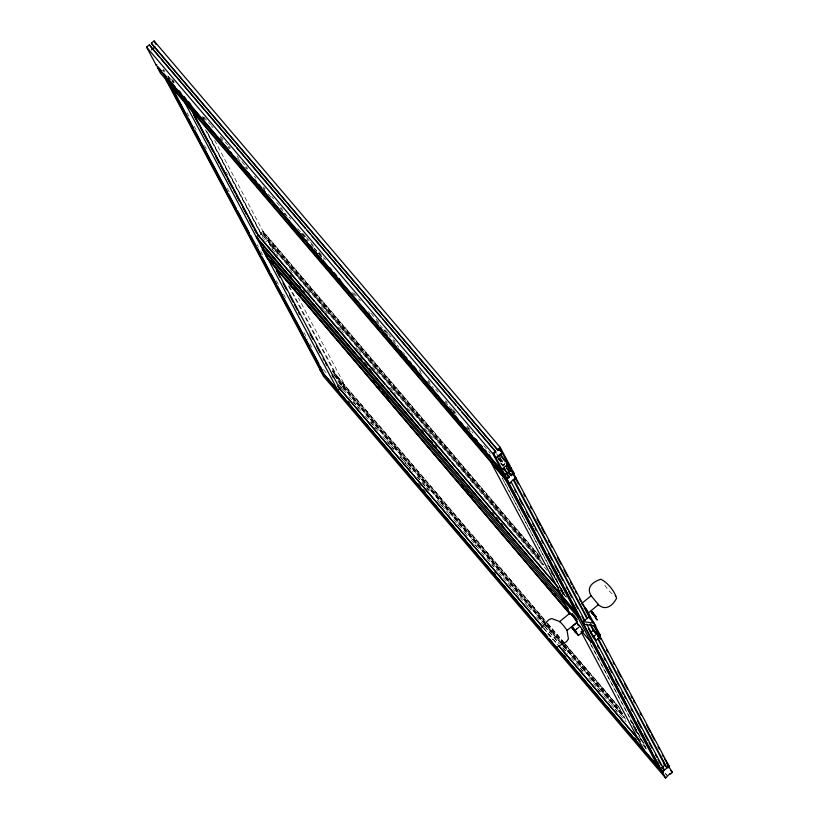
<?xml version="1.0" encoding="UTF-8"?>
<svg xmlns="http://www.w3.org/2000/svg" width="819" height="819" viewBox="0 0 819 819"><rect width="100%" height="100%" fill="white"/><g stroke="black" fill="none" stroke-linecap="round" stroke-linejoin="round"><path stroke-width="0.61" stroke-dasharray="4.09 3.07" d="M261.036 232.995L263.073 231.316L537.571 553.613M258.804 236.107L261.507 233.886L543.468 564.936M540.212 559.234L262.653 232.944L263.554 232.207L539.701 556.449M263.227 234.019L264.117 233.282L539.445 556.551M265.755 241.861L267.793 240.182L541.451 561.506M268.448 239.742L269.338 239.005M340.827 388.042L344.656 384.879L298.526 298.116M561.465 595.218L566.216 591.318M574.743 630.395L578.685 627.159M576.791 628.91L578.757 627.303M575.952 629.739L578.9 627.313M575.992 629.934L577.958 628.327M612.069 593.785L607.718 589.588L604.412 584.52M547.665 633.671L552.794 639.874M498.29 455.282L501.607 459.172M496.416 453.726L498.894 456.644M499.723 457.616L504.699 463.452M499.57 458.241L504.832 464.578M499.877 458.927L504.852 464.772M499.498 458.722L504.545 464.803M498.187 458.527L503.992 465.335M498.29 459.029L504.084 465.837M500.982 463.196L503.47 466.103M500.573 463.001L503.05 465.919M163.257 69.349L164.916 71.294M171.54 79.064L174.027 81.982M203.839 116.984L210.463 124.764M211.292 125.737L212.95 127.682M220.403 136.435L227.856 145.178M228.675 146.151L230.334 148.096M236.957 155.876L238.616 157.821M241.933 161.712L245.239 165.602M246.069 166.574L247.727 168.519M254.351 176.3L256.009 178.245M263.462 186.988L265.121 188.933M271.744 196.714L273.392 198.659M276.709 202.549L280.016 206.439M280.845 207.412L282.504 209.357M289.127 217.127L290.786 219.072M303.204 233.661L305.692 236.578M306.521 237.551L309.828 241.441M310.657 242.414L313.974 246.304M318.939 252.129L325.563 259.91M353.716 292.967L357.862 297.829M358.691 298.802L360.35 300.747M371.109 313.39L375.256 318.253M376.075 319.226L379.392 323.106M385.186 329.914L387.674 332.831M388.503 333.804L392.639 338.667M393.468 339.639L395.127 341.584M419.144 369.778L420.792 371.724M428.245 380.477L429.903 382.422M435.698 389.23L438.185 392.137M445.638 400.89L447.297 402.835M453.091 409.643L455.579 412.561M467.168 426.167L472.962 432.975M483.732 445.618L487.868 450.481M488.697 451.453L490.356 453.398M164.394 72.062L162.746 70.127L163.155 70.905M167.711 75.952L171.017 79.842M171.847 80.815L173.505 82.76M202.488 116.789L204.146 118.735M228.163 146.929L229.811 148.874M245.546 167.352L247.205 169.298M262.94 187.766L264.598 189.711M280.333 208.19L283.64 212.07M284.469 213.042L286.128 214.987M297.717 228.603L301.034 232.494M301.863 233.466L305.999 238.329M310.964 244.164L313.452 247.072M314.281 248.044L323.392 258.743M376.382 320.966L378.869 323.884M379.699 324.856L383.016 328.747M383.835 329.719L385.493 331.664M392.946 340.417L396.263 344.308M397.092 345.28L398.74 347.225M427.723 381.255L431.04 385.145M431.869 386.118L433.527 388.052M445.116 401.668L448.433 405.559M449.262 406.531L452.569 410.421M453.398 411.394L455.057 413.339M466.646 426.945L468.304 428.89M167.915 76.28L173.72 83.098M202.723 117.148L205.211 120.065M220.116 137.572L222.604 140.489M237.52 158.006L240.008 160.923M268.182 194.001L271.488 197.891M284.746 213.462L287.234 216.38M302.15 233.886L307.954 240.694M318.724 253.347L323.689 259.183M351.863 292.26L355.18 296.15M368.437 311.722L370.096 313.667M385.012 331.173L389.977 337.008M403.235 352.579L404.893 354.525M419.809 372.031L421.468 373.976M451.3 408.998L456.265 414.844M467.864 428.46L470.352 431.378M301.689 233.61L304.177 236.527M314.117 248.198L317.434 252.088M318.263 253.061L321.58 256.951M383.722 329.924L385.38 331.869M453.316 411.64L454.975 413.585M547.522 565.294L550.839 569.195M549.651 568.13L552.968 572.031M549.395 568.232L552.712 572.123M262.653 232.944L540.468 559.131M550.419 570.812L553.736 574.703M551.822 572.86L555.139 576.76M551.402 573.187L557.217 580.006M543.826 565.028L260.073 231.859L206.439 130.999M553.777 576.699L557.094 580.599M555.077 578.572L559.223 583.435M559.674 586.629L561.332 588.585M430.784 435.626L432.442 437.571M560.145 587.52L563.462 591.41M561.015 590.622L563.503 593.54M560.657 590.53L563.974 594.43L502.129 478.101M332.33 370.567L546.938 622.542M547.768 623.515L564.332 642.966M565.161 643.939L620.679 709.121M630.62 720.802L633.937 724.692M333.538 372.236L546.56 622.358M547.389 623.331L620.341 708.978M630.282 720.659L633.599 724.549M332.319 371.13L544.44 620.178M547.747 624.068L562.663 641.584M563.492 642.557L620.669 709.684M631.439 722.327L633.926 725.245M333.466 373.945L563.073 643.539M563.902 644.512L622.757 713.605M632.708 725.286L636.854 730.159M334.746 375.757L546.027 623.832M546.857 624.805L563.431 644.266M564.26 645.239L624.743 716.256M633.855 726.955L638.001 731.817M334.357 375.542L563.052 644.062M563.871 645.034L623.535 715.079M633.476 726.75L637.622 731.613M545.065 624.242L340.817 384.439L288.093 285.278M545.894 625.214L562.489 644.696M563.318 645.669L624.713 717.761M635.503 730.425L637.991 733.343M337.756 380.999L543.243 622.266M544.072 623.239L560.646 642.7M561.465 643.673L624.447 717.608M634.387 729.279L640.182 736.097M338.953 382.668L543.611 622.962M544.44 623.935L625.644 719.277M635.585 730.947L639.721 735.81M338.585 384.316L346.867 394.041M353.491 401.822L360.954 410.575M370.894 422.256L378.358 431.009M386.64 440.735L395.751 451.443M399.897 456.306L402.385 459.224M403.214 460.196L413.155 471.867M417.301 476.73L430.559 492.301M437.182 500.081L447.952 512.725M453.757 519.543L462.868 530.241M463.697 531.214L465.356 533.159M471.15 539.967L480.272 550.675M486.895 558.456L497.665 571.099M503.47 577.907L515.069 591.533M520.045 597.368L530.814 610.012M536.609 616.83L544.072 625.583M544.901 626.555L558.988 643.089M563.124 647.962L565.612 650.88M571.416 657.688L583.015 671.304M588.81 678.112L600.409 691.738M603.726 695.628L610.36 703.408M611.189 704.381L616.983 711.189M620.3 715.089L626.095 721.897M638.523 736.486L644.328 743.294M340.602 386.947L343.089 389.864M348.894 396.683L352.211 400.573M353.03 401.545L356.347 405.436M357.176 406.408L358.835 408.353M365.469 416.134L369.604 420.997M370.434 421.969L373.751 425.86M374.58 426.832L376.238 428.777M382.862 436.568L387.008 441.431M387.837 442.403L391.154 446.294M391.973 447.266L393.632 449.211M400.266 456.992L404.412 461.865M405.231 462.837L408.548 466.728M409.377 467.7L411.036 469.645M417.659 477.426L419.318 479.371M422.635 483.261L425.952 487.151M426.781 488.124L428.439 490.069M440.038 503.695L443.355 507.585M448.321 513.421L449.979 515.366M457.432 524.119L459.09 526.064M464.895 532.882L467.383 535.8M474.836 544.553L476.494 546.498M481.47 552.334L484.776 556.224M492.239 564.987L493.898 566.932M498.863 572.768L502.18 576.658M509.633 585.411L511.291 587.356M516.267 593.191L519.584 597.092M527.037 605.845L528.695 607.79M544.44 626.269L559.357 643.785M562.663 647.675L567.639 653.511M580.067 668.109L585.042 673.945M597.471 688.533L602.436 694.379M614.864 708.967L619.84 714.803M640.55 739.127L643.867 743.017M544.011 628.419L558.118 644.973M642.741 744.338L647.174 749.713M323.444 369.604L326.761 373.495M543.386 628.101L557.934 644.922M643.642 745.822L646.959 749.713M665.642 773.74L667.301 775.685M665.182 773.453L666.84 775.398M546.979 570.259L269.103 243.468L270.639 246.365M556.081 580.958L560.206 585.82M272.256 249.171L275.573 253.071M276.392 254.044L278.05 255.989M289.65 269.625L292.956 273.526M307.043 290.08L310.35 293.97M321.12 306.634L323.607 309.562M324.426 310.534L327.743 314.424M338.513 327.088L340.991 330.016M341.82 330.989L343.478 332.934M355.907 347.543L358.384 350.46M359.213 351.443L360.872 353.388M372.461 367.025L375.778 370.915M376.607 371.887L378.265 373.843M389.854 387.479L393.171 391.369M394 392.342L395.659 394.287M407.248 407.923L410.565 411.824M411.394 412.796L413.042 414.742M424.641 428.378L427.948 432.278M428.777 433.251L430.436 435.196M559.633 587.131L561.291 589.086M559.746 587.858L563.052 591.748M561.148 589.905L564.455 593.795M560.79 589.813L564.096 593.703M561.394 591.031L566.369 596.877M560.657 590.407L566.441 597.215M562.776 593.243L566.083 597.133M498.536 458.179L502.733 466.072M591.236 645.126L646.068 748.238M502.18 477.856L565.694 597.307M590.253 643.499L645.976 748.3M214.639 140.356L272.758 249.662M207.217 131.89L264.732 240.069M289.302 286.261L342.629 386.558M205.415 129.771L263.534 239.076M226.382 172.338L227.58 174.601M173.024 80.313L174.222 82.565M187.09 112.827L188.892 116.206M194.287 126.351L196.079 129.73M204.474 145.506L206.265 148.884M227.242 188.329L229.637 192.834M257.197 244.666L258.394 246.918M260.79 251.433L262.592 254.811M276.372 280.733L278.767 285.237M283.558 294.246L285.954 298.761M303.931 332.565L307.524 339.322M309.92 343.826L311.722 347.215"/><path stroke-width="1.23" d="M541.635 627.815L548.566 619.881L551.617 618.56L559.909 621.611L563.626 625.716L567.004 630.19L568.427 638.922L566.543 641.656L557.411 646.908M146.581 47.123L492.721 453.531L502.323 471.601L502.999 471.038L502.395 469.891L504.453 468.202L506.92 472.839L504.862 474.529L156.183 65.182L146.581 47.123L149.314 44.871L495.454 451.289L495.874 452.068L493.816 453.757L495.915 457.708L502.067 452.661L499.969 448.699L497.911 450.389L151.771 43.98L151.361 43.202L154.095 40.95L500.235 447.358L509.838 465.427L509.152 465.991L506.674 463.073M151.535 49.857L155.047 46.97M156.183 65.182L156.869 64.629M506.398 473.617L509.295 477.313L506.562 479.565L160.422 73.147L157.432 67.527L158.108 66.974M171.959 85.913L171.069 86.64L323.843 373.986L337.868 390.458L339.916 388.779L274.365 265.499M171.775 89.527L172.676 88.8L170.352 84.439M258.333 235.217L256.296 236.896L561.936 596.099L256.767 237.786M258.231 238.124L257.33 238.861L579.32 616.932L660.145 769.01L661.046 768.273M570.321 613.851L265.98 255.948L262.315 249.037L263.677 247.922M265.98 255.948L266.881 255.211M569.707 613.871L267.025 257.903L266.554 257.023L267.455 256.286M272.369 263.851L273.259 263.114M547.235 636.701L320.116 370.024L321.007 369.287M165.356 78.726L319.86 369.308L321.662 371.427L322.553 370.69L320.157 366.175M492.721 453.531L495.454 451.289M497.911 450.389L497.491 449.611L500.235 447.358M508.128 464.056L501.975 469.113L496.334 458.486L502.487 453.439L508.128 464.056L499.846 454.33M506.562 479.565L503.572 473.945L504.248 473.382L473.607 437.407M506.47 468.253L508.957 471.16L511.015 469.471L510.401 468.325L511.087 467.772L508.599 464.854M508.947 467.342L511.425 470.26L505.272 475.307L506.828 478.224L508.875 476.535M510.718 473.628L508.005 475.849L507.637 475.153M577.078 614.322L505.18 479.095L506.07 478.368M511.087 467.772L514.076 473.392L511.332 475.644L510.923 474.856L512.981 473.167L511.425 470.26M578.705 615.837L507.36 481.664L508.261 480.927M667.894 765.141L672.419 772.471L670.382 774.15L670.014 773.453L665.632 778.05L662.766 772.655L663.656 771.928L663.216 771.088L662.315 771.815L509.162 483.773L511.199 482.104L584.899 620.7M513.912 479.873L515.95 478.204M167.076 81.961L509.285 483.753L513.667 479.166L587.612 618.478M514.035 479.852L516.072 478.183L513.585 475.266M561.312 595.782L561.762 595.413L579.77 616.564L577.477 616.727L561.854 598.372L561.312 595.782L562.479 597.972M572.368 615.571L570.014 613.073L559.735 621.519L560.114 622.235M581.756 603.429L591.103 595.751C585.82 587.09 593.161 581.736 600.757 579.248C607.207 582.012 614.977 591.533 616.533 598.351C612.571 605.845 605.313 611.517 597.839 604.166M585.605 610.042L586.496 609.316L581.562 603.521M600.102 637.663L599.999 634.705L586.496 609.316L586.107 611.353L590.192 619.031M567.076 630.405L577.354 621.959L572.041 615.089M571.897 626.822L576.822 622.778L581.531 628.245L583.333 631.469L578.419 635.513L571.897 626.822L578.419 635.513M583.22 621.631L589.035 616.861L595.915 625.972L584.694 624.406L583.22 621.631L594.44 623.198M593.693 629.995L590.56 632.565L593.806 636.373L596.007 640.509L599.129 637.94L596.938 633.804L593.693 629.995L595.341 633.097M596.007 640.509L592.761 636.701L593.406 636.168M593.806 636.373L596.938 633.804M591.871 641.379L590.98 642.116L581.93 631.5M599.109 635.442L599.999 634.705L598.361 632.78M577.477 616.727L590.98 642.116L593.755 642.874M655.824 764.188L656.715 763.462M657.247 763.554L658.138 762.817M661.875 767.229L664.363 770.147L667.065 767.915L598.392 638.759M594.133 625.245L669.103 766.246L668.212 766.973L668.662 767.812L669.553 767.086M591.359 612.008L592.915 613.861M595.546 617.239L590.755 611.332M570.751 613.963L571.734 614.864M577.354 621.959L576.126 620.833M576.689 632.729L575.614 631.121M615.786 596.13L615.315 595.618M583.333 631.469L581.715 629.821M592.372 612.274L593.765 614.404M591.707 612.448L592.239 612.97M577.026 619.963C578.409 620.556 570.259 610.994 572.379 614.404M576.136 620.7L576.617 621.078L572.942 616.134M575.685 632.463L575.163 631.49M592.68 612.602L591.697 611.588L592.526 612.776M595.126 615.919L595.741 616.482L594.911 615.264M595.3 617.004L595.096 616.492M576.136 632.104L575.419 631.326M572.931 628.828L572.512 628.613M575.368 632.135L576.351 633.148L575.532 631.971M592.444 612.274L593.079 613.042M576.525 619.44L573.648 616.052M573.781 628.9L572.399 627.446L573.587 629.105M574.979 631.695L575.614 632.473M595.659 618.376L597.276 620.024L594.041 615.079M592.915 612.796L593.529 613.564M594.266 614.956L596.109 616.922L593.458 613.431M573.617 628.654L575.818 631.326M575.583 631.572L574.488 630.231M573.167 629.023L574.846 631.029M573.781 629.791L571.949 627.815L572.778 628.992M574.518 631.173L575.143 631.94M498.761 448.771L502.067 452.661M499.17 449.549L500.829 451.494M151.361 43.202L497.491 449.611M507.35 462.51L509.838 465.427M500.266 455.118L507.719 463.861M502.528 458.21L505.016 461.128M506.265 463.472L510.401 468.325M507.698 465.591L511.015 469.471M512.418 471.447L514.076 473.392M159.664 57.32L149.314 44.871M161.323 59.265L235.022 145.802M236.681 147.748L305.415 228.44M307.064 230.385L310.381 234.275M312.039 236.22L380.763 316.922M382.422 318.867L456.122 405.395M457.78 407.34L460.258 410.258M461.916 412.203L495.874 452.068M508.834 468.304L512.981 473.167M508.435 471.939L510.923 474.856M508.026 471.754L511.332 475.644M494.256 455.763L495.915 457.708M503.603 468.949L506.92 472.839M506.347 473.904L509.295 477.313M179.228 90.878L180.876 92.823M184.193 96.714L185.852 98.659M188.329 101.576L190.817 104.494M254.576 179.351L256.234 181.296M258.722 184.214L261.2 187.131M263.687 190.049L265.346 191.994M329.934 267.833L331.593 269.779M334.07 272.696L336.558 275.614M339.046 278.532L340.704 280.477M400.317 350.481L401.975 352.426M405.292 356.306L406.951 358.251M409.428 361.169L411.087 363.114M413.575 366.032L416.052 368.949M475.675 438.953L477.334 440.898M480.651 444.789L482.299 446.734M484.787 449.651L486.445 451.597M488.923 454.514L490.581 456.459M158.937 67.946L161.425 70.854M163.902 73.771L166.39 76.689M168.049 78.634L175.501 87.387M177.16 89.332L228.501 149.611M230.149 151.556L231.808 153.501M234.295 156.419L236.783 159.336M238.431 161.282L241.748 165.172M243.407 167.117L245.884 170.035M247.543 171.98L303.849 238.094M305.507 240.039L307.166 241.984M309.654 244.891L312.131 247.809M313.79 249.754L317.107 253.644M318.755 255.589L321.243 258.507M322.901 260.452L378.378 325.593M380.036 327.539L382.524 330.456M385.002 333.374L387.489 336.292M389.148 338.237L391.625 341.154M393.284 343.1L396.601 346.99M398.259 348.935L452.907 413.104M455.395 416.021L457.872 418.939M460.36 421.846L462.848 424.764M464.506 426.709L466.984 429.627M468.642 431.572L471.959 435.462M157.432 67.527L503.572 473.945M223.444 145.802L225.102 147.748M227.59 150.676L229.248 152.621M231.736 155.538L234.224 158.456M288.933 222.696L290.591 224.641M293.908 228.532L295.557 230.477M298.044 233.395L300.532 236.322M302.191 238.268L303.849 240.213M355.241 300.553L356.9 302.498M359.387 305.415L361.046 307.371M364.363 311.261L366.021 313.206M368.509 316.124L370.997 319.041M425.696 383.282L427.354 385.227M429.842 388.145L431.5 390.09M434.817 393.99L436.476 395.935M438.964 398.853L440.622 400.798M496.16 466.011L497.819 467.956M501.095 471.805L502.723 473.71M166.697 79.494L168.356 81.439M170.843 84.357L173.321 87.275M174.979 89.22L177.467 92.137M179.955 95.055L182.442 97.973M184.101 99.918L199.836 118.407M237.131 162.182L238.779 164.128M241.267 167.045L243.755 169.963M246.243 172.881L247.901 174.826M250.379 177.754L252.866 180.671M254.525 182.617L270.27 201.095M298.444 234.173L300.102 236.118M307.555 244.881L309.213 246.826M311.701 249.744L314.189 252.661M316.666 255.579L319.154 258.497M320.813 260.442L323.3 263.36M324.959 265.305L328.265 269.195M329.924 271.14L341.523 284.766M377.989 327.569L379.637 329.514M382.954 333.405L384.613 335.35M387.1 338.267L389.588 341.195M391.247 343.141L393.724 346.058M395.382 348.003L398.699 351.894M400.358 353.839L411.957 367.455M444.267 405.395L445.925 407.35M448.413 410.268L450.071 412.213M453.388 416.103L455.047 418.048M457.524 420.966L460.012 423.884M461.67 425.829L464.987 429.719M466.646 431.664L469.133 434.582M470.782 436.527L482.391 450.153M505.18 479.095L491.154 462.633L563.503 598.709M507.36 481.664L509.162 483.773M584.101 608.107L586.558 610.984M558.527 587.694L257.361 234.091L193.008 113.053M259.633 237.08L314.363 301.341M316.021 303.296L323.485 312.059M325.143 314.005L384.848 384.111M386.507 386.056L388.994 388.974M390.653 390.929L450.368 461.036M452.027 462.981L455.344 466.871M457.002 468.816L516.707 538.922M518.366 540.878L520.853 543.796M522.512 545.741L555.681 584.694M597.512 636.035L599.129 637.94M289.742 275.123L291.4 277.068M298.863 285.831L300.522 287.776M303.01 290.704L304.668 292.649M360.227 357.883L361.885 359.838M364.373 362.756L366.861 365.673M369.349 368.601L371.007 370.546M421.601 429.944L423.259 431.889M430.722 440.653L432.381 442.598M434.869 445.516L436.527 447.471M492.086 512.704L493.744 514.649M496.232 517.577L497.891 519.522M501.208 523.413L502.866 525.358M557.596 589.629L559.264 591.574M261.005 245.761L564.526 602.129M579.78 626.31L579.013 625.255L579.268 625.726M579.187 625.685L579.924 626.709L579.309 625.675M591.676 641.318L593.314 643.243M574.569 630.18L574.784 630.333M666.666 763.38L669.103 766.246M670.761 770.525L672.419 772.471M663.39 763.339L666.697 767.229L668.734 765.55L664.619 759.07M664.578 764.997L667.065 767.915M338.708 387.367L542.352 626.474M558.947 645.956L640.253 741.42M337.53 386.138L543.017 627.415M558.763 645.894L639.127 740.263M347.973 401.259L349.631 403.204M418.396 483.957L420.055 485.902M423.372 489.793L425.03 491.738M493.806 572.491L495.454 574.436M564.23 655.18L565.888 657.125M634.664 737.878L636.312 739.823M547.604 636.875L319.748 369.328L320.116 370.024M549.262 638.82L661.947 771.129L663.984 769.45L662.182 767.331L664.895 765.11L597.788 638.902M549.723 639.619L552.211 642.536M553.869 644.481L662.315 771.815M662.766 772.655L320.567 370.864L323.433 376.259L665.632 778.05M262.315 249.037L568.304 608.896M271.079 260.555L272.532 262.264M289.793 282.565L291.451 284.51M293.929 287.428L295.587 289.373M298.894 293.263L300.553 295.209M373.321 380.784L374.969 382.729M378.286 386.619L379.934 388.564M382.412 391.482L384.07 393.427M386.548 396.345L388.206 398.29M461.803 484.848L463.462 486.793M465.939 489.711L468.417 492.628M470.905 495.546L472.553 497.491M545.321 583.077L546.979 585.022M550.286 588.912L551.945 590.857M554.422 593.775L556.081 595.72M266.554 257.023L570.065 613.953M593.017 613.8L594.154 615.171M574.59 631.316L573.454 629.934M592.69 613.052L593.202 613.707M573.382 628.91L573.904 629.565M574.733 630.937L575.368 631.684M572.942 629.279L573.566 630.026M586.517 610.646L588.165 613.083L598.443 604.637L591.103 595.751L591.482 596.467M572.501 628.695L573.136 629.473M592.076 613.144L591.656 612.51M570.393 613.789L570.014 613.073M512.387 471.253L512.755 471.949M513.206 472.788L592.045 621.314M509.152 465.991L508.548 464.834L506.49 466.523L508.957 471.16M514.752 477.211L518.345 483.978M523.74 494.123L524.938 496.386M530.333 506.531L531.541 508.783M536.936 518.939L540.53 525.696M541.728 527.958L544.727 533.589M548.321 540.356L549.529 542.618M550.726 544.87L551.924 547.123M557.319 557.268L560.913 564.035M563.912 569.676L567.506 576.443M570.505 582.074L571.703 584.336M572.901 586.588L574.109 588.841M575.307 591.103L576.504 593.355M579.504 598.996L580.702 601.248M593.683 625.603L601.085 639.588M606.48 649.733L607.678 651.985M613.073 662.131L614.27 664.393M617.874 671.16L620.863 676.791M624.467 683.558L627.467 689.199M631.06 695.966L632.258 698.218M633.456 700.47L634.653 702.722M640.048 712.878L641.257 715.13M646.652 725.276L650.245 732.043M651.443 734.295L654.442 739.936M658.036 746.703L659.234 748.955M662.233 754.596L663.431 756.848M590.601 624.109L595.403 633.128M513.308 480.016L587.008 618.611M589.997 624.252L593.601 631.009M586.701 624.088L664.363 770.147M514.793 490.131L515.99 492.383M519.584 499.14L522.583 504.78M526.177 511.537L529.176 517.178M532.77 523.935L533.968 526.187M535.165 528.439L536.363 530.692M541.758 540.837L542.956 543.089M548.351 553.234L551.945 559.991M554.934 565.632L558.538 572.389M559.735 574.641L562.725 580.272M566.318 587.039L567.516 589.291M568.714 591.543L571.713 597.184M575.307 603.941L577.702 608.445M581.899 616.338L584.295 620.843M588.492 628.726L592.761 636.701M597.481 645.638L598.679 647.89M604.064 658.026L605.261 660.278M608.865 667.045L611.854 672.675M615.448 679.442L618.447 685.073M622.041 691.83L623.239 694.092M624.436 696.345L625.634 698.597M631.029 708.732L632.227 710.994M637.622 721.129L641.216 727.896M644.215 733.527L647.809 740.284M649.006 742.546L651.996 748.177M655.599 754.934L656.797 757.186M657.995 759.448L660.984 765.079M504.248 473.382L504.862 474.529M506.418 478.368L509.285 483.753M507.268 480.62L524.651 513.298M525.849 515.55L529.443 522.307M530.64 524.559L538.431 539.209M539.629 541.461L545.014 551.607M546.212 553.859L551.607 564.004M552.805 566.257L558.2 576.402M559.397 578.654L562.991 585.411M564.189 587.663L577.968 613.585M593.55 642.884L612.121 677.815M615.12 683.445L618.714 690.212M619.911 692.464L627.702 707.114M628.9 709.367L634.295 719.502M635.493 721.764L640.878 731.899M642.086 734.152L647.471 744.297M648.668 746.549L652.262 753.316M653.46 755.568L658.855 765.704L657.964 766.441L591.461 641.359M576.822 622.778L578.296 625.552M581.029 631.654L643.939 749.979M561.854 598.372L570.075 613.83M191.922 110.452L258.804 236.107M193.714 115.1L199.109 125.235M200.307 127.488L208.098 142.137M209.295 144.4L212.889 151.157M215.878 156.787L219.482 163.554M220.68 165.807L226.064 175.942M227.262 178.204L232.657 188.339M233.855 190.592L235.053 192.854M236.251 195.106L239.25 200.737M242.844 207.494L246.437 214.261M249.437 219.891L253.03 226.658M254.228 228.91L256.623 233.415M276.392 270.598L279.996 277.365M282.985 282.995L286.578 289.762M289.578 295.393L293.171 302.15M294.369 304.402L297.369 310.043M298.566 312.295L299.764 314.547M309.951 333.702L312.95 339.342M316.543 346.099L320.137 352.856M323.126 358.497L324.324 360.749M325.532 363.001L326.73 365.254M332.115 375.399L333.313 377.651M154.095 40.95L155.897 44.339M185.084 103.112L337.868 390.458M174.467 92.178L187.06 115.858M188.257 118.11L193.653 128.266M194.861 130.518L200.256 140.663M201.454 142.915L227.232 191.411M228.429 193.663L236.22 208.323M237.418 210.575L249.416 233.128M250.614 235.381L256.009 245.526M257.207 247.788L260.8 254.545M262.008 256.808L269.799 271.458M270.997 273.72L276.392 283.865M277.59 286.118L282.985 296.273M284.183 298.526L303.368 334.602M304.566 336.865L309.971 347.01M311.169 349.263L318.96 363.923M168.878 84.081L321.662 371.427"/></g></svg>
